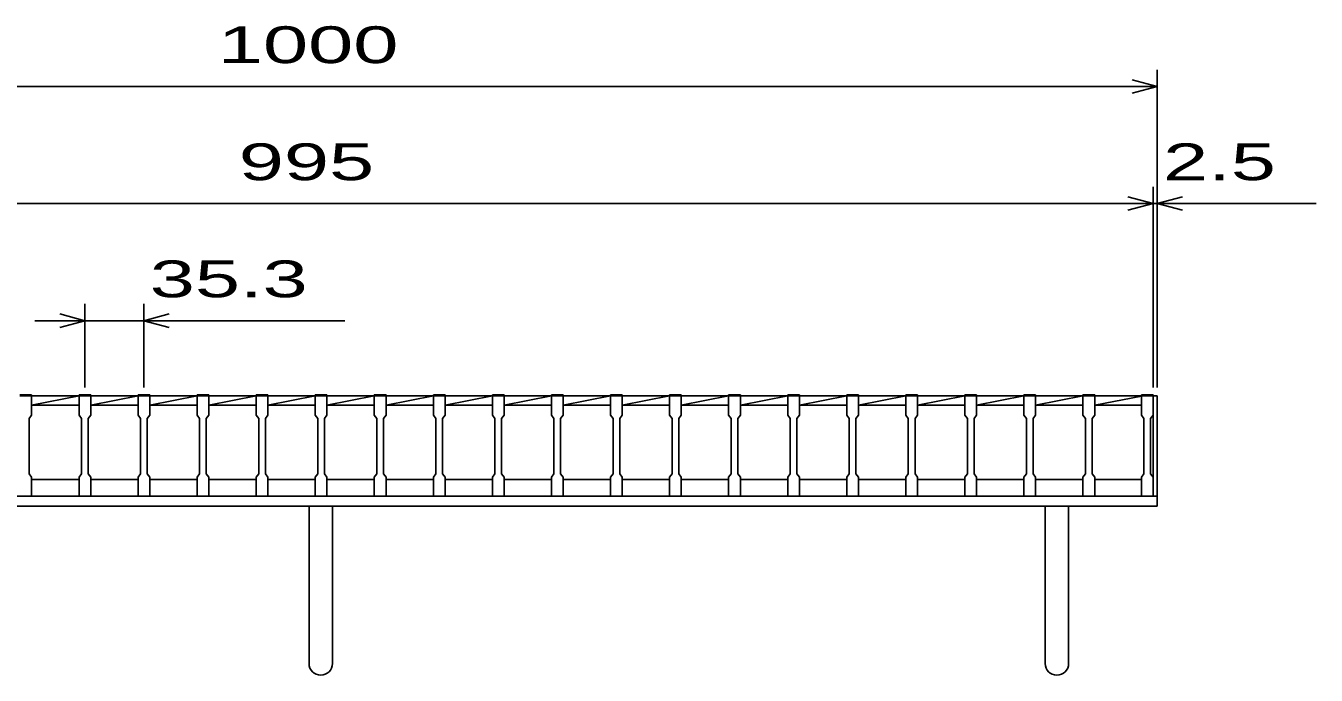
# Model space of a CAD drawing. Units: millimetres, scale not verified. Extents: x -1820 to 1731, y -1282 to 1054.
# Drawn here: x -1098 to -326, y -704 to -316 of the extents above; entities that cross this region are included whole.
import ezdxf
from ezdxf.enums import TextEntityAlignment as Align

# ---------------------------------------------------------------- set-up
doc = ezdxf.new("R2010")
doc.units = ezdxf.units.MM
doc.header["$LTSCALE"] = 10
for name, color, linetype, lineweight in [('16', 3, 'Continuous', 25), ('19', 6, 'Continuous', 25), ('22', 4, 'Continuous', 25)]:
    doc.layers.add(name, color=color, linetype=linetype, lineweight=lineweight)
doc.styles.add('ベクトル', font='')
doc.styles.get('ベクトル').set_extended_font_data('ベクトル')

msp = doc.modelspace()

# ---------------------------------------------------------------- linework, layer by layer
at = {"layer": '16'}
for p, q in [((-1101.3, -536.8), (-1094.3, -536.8)), ((-1094.3, -537.5), (-1101.3, -537.5)), ((-1094.3, -536.8), (-1094.3, -537.5)), ((-1094.3, -549), (-1094.3, -537.5)), ((-1094.3, -537.5), (-1066, -537.5)), ((-1094.3, -543), (-1066, -537.5)), ((-1066, -537.5), (-1066, -536.8)), ((-1066, -536.8), (-1059, -536.8)), ((-1066, -537.5), (-1066, -549)), ((-1059, -537.5), (-1066, -537.5)), ((-1059, -536.8), (-1059, -537.5)), ((-1059, -549), (-1059, -537.5)), ((-1059, -537.5), (-1030.7, -537.5)), ((-1059, -543), (-1030.7, -537.5)), ((-1030.7, -537.5), (-1030.7, -536.8)), ((-1030.7, -536.8), (-1023.7, -536.8)), ((-1030.7, -537.5), (-1030.7, -549)), ((-1023.7, -537.5), (-1030.7, -537.5)), ((-1023.7, -536.8), (-1023.7, -537.5)), ((-1023.7, -549), (-1023.7, -537.5)), ((-1023.7, -537.5), (-995.4, -537.5)), ((-1023.7, -543), (-995.4, -537.5)), ((-995.4, -537.5), (-995.4, -536.8)), ((-995.4, -536.8), (-988.4, -536.8)), ((-995.4, -537.5), (-995.4, -549)), ((-988.4, -537.5), (-995.4, -537.5)), ((-988.4, -536.8), (-988.4, -537.5)), ((-988.4, -549), (-988.4, -537.5)), ((-988.4, -537.5), (-960.1, -537.5)), ((-988.4, -543), (-960.1, -537.5)), ((-960.1, -537.5), (-960.1, -536.8)), ((-960.1, -536.8), (-953.1, -536.8)), ((-960.1, -537.5), (-960.1, -549)), ((-953.1, -537.5), (-960.1, -537.5)), ((-953.1, -536.8), (-953.1, -537.5)), ((-953.1, -549), (-953.1, -537.5)), ((-953.1, -537.5), (-924.8, -537.5)), ((-953.1, -543), (-924.8, -537.5)), ((-924.8, -537.5), (-924.8, -536.8)), ((-924.8, -536.8), (-917.8, -536.8)), ((-924.8, -537.5), (-924.8, -549)), ((-917.8, -537.5), (-924.8, -537.5)), ((-917.8, -536.8), (-917.8, -537.5)), ((-917.8, -549), (-917.8, -537.5)), ((-917.8, -537.5), (-889.5, -537.5)), ((-917.8, -543), (-889.5, -537.5)), ((-889.5, -537.5), (-889.5, -536.8)), ((-889.5, -536.8), (-882.5, -536.8)), ((-889.5, -537.5), (-889.5, -549)), ((-882.5, -537.5), (-889.5, -537.5)), ((-882.5, -536.8), (-882.5, -537.5)), ((-882.5, -549), (-882.5, -537.5)), ((-882.5, -537.5), (-854.2, -537.5)), ((-882.5, -543), (-854.2, -537.5)), ((-854.2, -537.5), (-854.2, -536.8)), ((-854.2, -536.8), (-847.2, -536.8)), ((-854.2, -537.5), (-854.2, -549)), ((-847.2, -537.5), (-854.2, -537.5)), ((-847.2, -536.8), (-847.2, -537.5)), ((-847.2, -549), (-847.2, -537.5)), ((-847.2, -537.5), (-818.9, -537.5)), ((-847.2, -543), (-818.9, -537.5)), ((-818.9, -537.5), (-818.9, -536.8)), ((-818.9, -536.8), (-811.9, -536.8)), ((-818.9, -537.5), (-818.9, -549)), ((-811.9, -537.5), (-818.9, -537.5)), ((-811.9, -536.8), (-811.9, -537.5)), ((-811.9, -549), (-811.9, -537.5)), ((-811.9, -537.5), (-783.6, -537.5)), ((-811.9, -543), (-783.6, -537.5)), ((-783.6, -537.5), (-783.6, -536.8)), ((-783.6, -536.8), (-776.6, -536.8)), ((-783.6, -537.5), (-783.6, -549)), ((-776.6, -537.5), (-783.6, -537.5)), ((-776.6, -536.8), (-776.6, -537.5)), ((-776.6, -549), (-776.6, -537.5)), ((-776.6, -537.5), (-748.3, -537.5)), ((-776.6, -543), (-748.3, -537.5)), ((-748.3, -537.5), (-748.3, -536.8)), ((-748.3, -536.8), (-741.3, -536.8)), ((-748.3, -537.5), (-748.3, -549)), ((-741.3, -537.5), (-748.3, -537.5)), ((-741.3, -536.8), (-741.3, -537.5)), ((-741.3, -549), (-741.3, -537.5)), ((-741.3, -537.5), (-713, -537.5)), ((-741.3, -543), (-713, -537.5)), ((-713, -537.5), (-713, -536.8)), ((-713, -536.8), (-706, -536.8)), ((-713, -537.5), (-713, -549)), ((-706, -537.5), (-713, -537.5)), ((-706, -536.8), (-706, -537.5)), ((-706, -549), (-706, -537.5)), ((-706, -537.5), (-677.7, -537.5)), ((-706, -543), (-677.7, -537.5)), ((-677.7, -537.5), (-677.7, -536.8)), ((-677.7, -536.8), (-670.7, -536.8)), ((-677.7, -537.5), (-677.7, -549)), ((-670.7, -537.5), (-677.7, -537.5)), ((-670.7, -536.8), (-670.7, -537.5)), ((-670.7, -549), (-670.7, -537.5)), ((-670.7, -537.5), (-642.4, -537.5)), ((-670.7, -543), (-642.4, -537.5)), ((-642.4, -537.5), (-642.4, -536.8)), ((-642.4, -536.8), (-635.4, -536.8)), ((-642.4, -537.5), (-642.4, -549)), ((-635.4, -537.5), (-642.4, -537.5)), ((-635.4, -536.8), (-635.4, -537.5)), ((-635.4, -549), (-635.4, -537.5)), ((-635.4, -537.5), (-607.1, -537.5)), ((-635.4, -543), (-607.1, -537.5)), ((-607.1, -537.5), (-607.1, -536.8)), ((-607.1, -536.8), (-600.1, -536.8)), ((-607.1, -537.5), (-607.1, -549)), ((-600.1, -537.5), (-607.1, -537.5)), ((-600.1, -536.8), (-600.1, -537.5)), ((-600.1, -549), (-600.1, -537.5)), ((-600.1, -537.5), (-571.8, -537.5)), ((-600.1, -543), (-571.8, -537.5)), ((-571.8, -537.5), (-571.8, -536.8)), ((-571.8, -536.8), (-564.8, -536.8)), ((-571.8, -537.5), (-571.8, -549)), ((-564.8, -537.5), (-571.8, -537.5)), ((-564.8, -536.8), (-564.8, -537.5)), ((-564.8, -549), (-564.8, -537.5)), ((-564.8, -537.5), (-536.5, -537.5)), ((-564.8, -543), (-536.5, -537.5)), ((-536.5, -537.5), (-536.5, -536.8)), ((-536.5, -536.8), (-529.5, -536.8)), ((-536.5, -537.5), (-536.5, -549)), ((-529.5, -537.5), (-536.5, -537.5)), ((-529.5, -536.8), (-529.5, -537.5)), ((-529.5, -549), (-529.5, -537.5)), ((-529.5, -537.5), (-501.2, -537.5)), ((-529.5, -543), (-501.2, -537.5)), ((-501.2, -537.5), (-501.2, -536.8)), ((-501.2, -536.8), (-494.2, -536.8)), ((-501.2, -537.5), (-501.2, -549)), ((-494.2, -537.5), (-501.2, -537.5)), ((-494.2, -536.8), (-494.2, -537.5)), ((-494.2, -549), (-494.2, -537.5)), ((-494.2, -537.5), (-465.9, -537.5)), ((-494.2, -543), (-465.9, -537.5)), ((-465.9, -537.5), (-465.9, -536.8)), ((-465.9, -536.8), (-458.9, -536.8)), ((-465.9, -537.5), (-465.9, -549)), ((-458.9, -537.5), (-465.9, -537.5)), ((-458.9, -536.8), (-458.9, -537.5)), ((-458.9, -549), (-458.9, -537.5)), ((-458.9, -537.5), (-431, -537.5)), ((-458.9, -543), (-431, -537.58)), ((-431, -537.5), (-431, -536.8)), ((-431, -536.8), (-424, -536.8)), ((-431, -537.5), (-431, -549)), ((-424, -537.5), (-431, -537.5)), ((-424, -536.8), (-424, -537.5)), ((-424, -549), (-424, -537.5)), ((-424, -587.5), (-424, -537.5)), ((-1094.3, -543), (-1066, -543)), ((-1059, -543), (-1030.7, -543)), ((-1023.7, -543), (-995.4, -543)), ((-988.4, -543), (-960.1, -543)), ((-953.1, -543), (-924.8, -543)), ((-917.8, -543), (-889.5, -543)), ((-882.5, -543), (-854.2, -543)), ((-847.2, -543), (-818.9, -543)), ((-811.9, -543), (-783.6, -543)), ((-776.6, -543), (-748.3, -543)), ((-741.3, -543), (-713, -543)), ((-706, -543), (-677.7, -543)), ((-670.7, -543), (-642.4, -543)), ((-635.4, -543), (-607.1, -543)), ((-600.1, -543), (-571.8, -543)), ((-564.8, -543), (-536.5, -543)), ((-529.5, -543), (-501.2, -543)), ((-494.2, -543), (-465.9, -543)), ((-458.9, -543), (-431, -543)), ((-1095.8, -551), (-1094.3, -549)), ((-1095.8, -584), (-1095.8, -551)), ((-1066, -549), (-1064.5, -551)), ((-1064.5, -551), (-1064.5, -584)), ((-1060.5, -551), (-1059, -549)), ((-1060.5, -584), (-1060.5, -551)), ((-1030.7, -549), (-1029.2, -551)), ((-1029.2, -551), (-1029.2, -584)), ((-1025.2, -551), (-1023.7, -549)), ((-1025.2, -584), (-1025.2, -551)), ((-995.4, -549), (-993.9, -551)), ((-993.9, -551), (-993.9, -584)), ((-989.9, -551), (-988.4, -549)), ((-989.9, -584), (-989.9, -551)), ((-960.1, -549), (-958.6, -551)), ((-958.6, -551), (-958.6, -584)), ((-954.6, -551), (-953.1, -549)), ((-954.6, -584), (-954.6, -551)), ((-924.8, -549), (-923.3, -551)), ((-923.3, -551), (-923.3, -584)), ((-919.3, -551), (-917.8, -549)), ((-919.3, -584), (-919.3, -551)), ((-889.5, -549), (-888, -551)), ((-888, -551), (-888, -584)), ((-884, -551), (-882.5, -549)), ((-884, -584), (-884, -551)), ((-854.2, -549), (-852.7, -551)), ((-852.7, -551), (-852.7, -584)), ((-848.7, -551), (-847.2, -549)), ((-848.7, -584), (-848.7, -551)), ((-818.9, -549), (-817.4, -551)), ((-817.4, -551), (-817.4, -584)), ((-813.4, -551), (-811.9, -549)), ((-813.4, -584), (-813.4, -551)), ((-783.6, -549), (-782.1, -551)), ((-782.1, -551), (-782.1, -584)), ((-778.1, -551), (-776.6, -549)), ((-778.1, -584), (-778.1, -551)), ((-748.3, -549), (-746.8, -551)), ((-746.8, -551), (-746.8, -584)), ((-742.8, -551), (-741.3, -549)), ((-742.8, -584), (-742.8, -551)), ((-713, -549), (-711.5, -551)), ((-711.5, -551), (-711.5, -584)), ((-707.5, -551), (-706, -549)), ((-707.5, -584), (-707.5, -551)), ((-677.7, -549), (-676.2, -551)), ((-676.2, -551), (-676.2, -584)), ((-672.2, -551), (-670.7, -549)), ((-672.2, -584), (-672.2, -551)), ((-642.4, -549), (-640.9, -551)), ((-640.9, -551), (-640.9, -584)), ((-636.9, -551), (-635.4, -549)), ((-636.9, -584), (-636.9, -551)), ((-607.1, -549), (-605.6, -551)), ((-605.6, -551), (-605.6, -584)), ((-601.6, -551), (-600.1, -549)), ((-601.6, -584), (-601.6, -551)), ((-571.8, -549), (-570.3, -551)), ((-570.3, -551), (-570.3, -584)), ((-566.3, -551), (-564.8, -549)), ((-566.3, -584), (-566.3, -551)), ((-536.5, -549), (-535, -551)), ((-535, -551), (-535, -584)), ((-531, -551), (-529.5, -549)), ((-531, -584), (-531, -551)), ((-501.2, -549), (-499.7, -551)), ((-499.7, -551), (-499.7, -584)), ((-495.7, -551), (-494.2, -549)), ((-495.7, -584), (-495.7, -551)), ((-465.9, -549), (-464.4, -551)), ((-464.4, -551), (-464.4, -584)), ((-460.4, -551), (-458.9, -549)), ((-460.4, -584), (-460.4, -551)), ((-431, -549), (-429.5, -551)), ((-429.5, -551), (-429.5, -584)), ((-425.5, -551), (-424, -549)), ((-425.5, -584), (-425.5, -551)), ((-1094.3, -586), (-1095.8, -584)), ((-1094.3, -597.5), (-1094.3, -586)), ((-1064.5, -584), (-1066, -586)), ((-1066, -586), (-1066, -597.5)), ((-1059, -586), (-1060.5, -584)), ((-1059, -597.5), (-1059, -586)), ((-1029.2, -584), (-1030.7, -586)), ((-1030.7, -586), (-1030.7, -597.5)), ((-1023.7, -586), (-1025.2, -584)), ((-1023.7, -597.5), (-1023.7, -586)), ((-993.9, -584), (-995.4, -586)), ((-995.4, -586), (-995.4, -597.5)), ((-988.4, -586), (-989.9, -584)), ((-988.4, -597.5), (-988.4, -586)), ((-958.6, -584), (-960.1, -586)), ((-960.1, -586), (-960.1, -597.5)), ((-953.1, -586), (-954.6, -584)), ((-953.1, -597.5), (-953.1, -586)), ((-923.3, -584), (-924.8, -586)), ((-924.8, -586), (-924.8, -597.5)), ((-917.8, -586), (-919.3, -584)), ((-917.8, -597.5), (-917.8, -586)), ((-888, -584), (-889.5, -586)), ((-889.5, -586), (-889.5, -597.5)), ((-882.5, -586), (-884, -584)), ((-882.5, -597.5), (-882.5, -586)), ((-852.7, -584), (-854.2, -586)), ((-854.2, -586), (-854.2, -597.5)), ((-847.2, -586), (-848.7, -584)), ((-847.2, -597.5), (-847.2, -586)), ((-817.4, -584), (-818.9, -586)), ((-818.9, -586), (-818.9, -597.5)), ((-811.9, -586), (-813.4, -584)), ((-811.9, -597.5), (-811.9, -586)), ((-782.1, -584), (-783.6, -586)), ((-783.6, -586), (-783.6, -597.5)), ((-776.6, -586), (-778.1, -584)), ((-776.6, -597.5), (-776.6, -586)), ((-746.8, -584), (-748.3, -586)), ((-748.3, -586), (-748.3, -597.5)), ((-741.3, -586), (-742.8, -584)), ((-741.3, -597.5), (-741.3, -586)), ((-711.5, -584), (-713, -586)), ((-713, -586), (-713, -597.5)), ((-706, -586), (-707.5, -584)), ((-706, -597.5), (-706, -586)), ((-676.2, -584), (-677.7, -586)), ((-677.7, -586), (-677.7, -597.5)), ((-670.7, -586), (-672.2, -584)), ((-670.7, -597.5), (-670.7, -586)), ((-640.9, -584), (-642.4, -586)), ((-642.4, -586), (-642.4, -597.5)), ((-635.4, -586), (-636.9, -584)), ((-635.4, -597.5), (-635.4, -586)), ((-605.6, -584), (-607.1, -586)), ((-607.1, -586), (-607.1, -597.5)), ((-600.1, -586), (-601.6, -584)), ((-600.1, -597.5), (-600.1, -586)), ((-570.3, -584), (-571.8, -586)), ((-571.8, -586), (-571.8, -597.5)), ((-564.8, -586), (-566.3, -584)), ((-564.8, -597.5), (-564.8, -586)), ((-535, -584), (-536.5, -586)), ((-536.5, -586), (-536.5, -597.5)), ((-529.5, -586), (-531, -584)), ((-529.5, -597.5), (-529.5, -586)), ((-499.7, -584), (-501.2, -586)), ((-501.2, -586), (-501.2, -597.5)), ((-494.2, -586), (-495.7, -584)), ((-494.2, -597.5), (-494.2, -586)), ((-464.4, -584), (-465.9, -586)), ((-465.9, -586), (-465.9, -597.5)), ((-458.9, -586), (-460.4, -584)), ((-458.9, -597.5), (-458.9, -586)), ((-429.5, -584), (-431, -586)), ((-431, -586), (-431, -597.5)), ((-424, -586), (-425.5, -584)), ((-424, -597.5), (-424, -586)), ((-1094.3, -587.5), (-1066, -587.5)), ((-1059, -587.5), (-1030.7, -587.5)), ((-1023.7, -587.5), (-995.4, -587.5)), ((-988.4, -587.5), (-960.1, -587.5)), ((-953.1, -587.5), (-924.8, -587.5)), ((-917.8, -587.5), (-889.5, -587.5)), ((-882.5, -587.5), (-854.2, -587.5)), ((-847.2, -587.5), (-818.9, -587.5)), ((-811.9, -587.5), (-783.6, -587.5)), ((-776.6, -587.5), (-748.3, -587.5)), ((-741.3, -587.5), (-713, -587.5)), ((-706, -587.5), (-677.7, -587.5)), ((-670.7, -587.5), (-642.4, -587.5)), ((-635.4, -587.5), (-607.1, -587.5)), ((-600.1, -587.5), (-571.8, -587.5)), ((-564.8, -587.5), (-536.5, -587.5)), ((-529.5, -587.5), (-501.2, -587.5)), ((-494.2, -587.5), (-465.9, -587.5)), ((-458.9, -587.5), (-431, -587.5)), ((-1101.3, -597.5), (-1094.3, -597.5)), ((-1066, -597.5), (-1059, -597.5)), ((-1030.7, -597.5), (-1023.7, -597.5)), ((-995.4, -597.5), (-988.4, -597.5)), ((-960.1, -597.5), (-953.1, -597.5)), ((-924.8, -597.5), (-917.8, -597.5)), ((-889.5, -597.5), (-882.5, -597.5)), ((-854.2, -597.5), (-847.2, -597.5)), ((-818.9, -597.5), (-811.9, -597.5)), ((-783.6, -597.5), (-776.6, -597.5)), ((-748.3, -597.5), (-741.3, -597.5)), ((-713, -597.5), (-706, -597.5)), ((-677.7, -597.5), (-670.7, -597.5)), ((-642.4, -597.5), (-635.4, -597.5)), ((-607.1, -597.5), (-600.1, -597.5)), ((-571.8, -597.5), (-564.8, -597.5)), ((-536.5, -597.5), (-529.5, -597.5)), ((-501.2, -597.5), (-494.2, -597.5)), ((-465.9, -597.5), (-458.9, -597.5)), ((-431, -597.5), (-424, -597.5))]:
    msp.add_line(p, q, dxfattribs=at)
at = {"layer": '19'}
for p, q in [((-424, -537.5), (-421.5, -537.5)), ((-421.5, -537.5), (-421.5, -597.5)), ((-1421.5, -597.5), (-421.5, -597.5)), ((-421.5, -597.5), (-421.5, -603.5)), ((-421.5, -603.5), (-1421.5, -603.5)), ((-928.5, -603.5), (-928.5, -697.5)), ((-914.5, -697.5), (-914.5, -603.5)), ((-488.5, -603.5), (-488.5, -697.5)), ((-474.5, -697.5), (-474.5, -603.5))]:
    msp.add_line(p, q, dxfattribs=at)
for centre in [(-921.5, -697.5), (-481.5, -697.5)]:
    msp.add_arc(centre, 7, 180, 0, dxfattribs=at)
at = {"layer": '22'}
for p, q in [((-421.5, -532.5), (-421.5, -342.5)), ((-1421.5, -352.5), (-421.5, -352.5)), ((-421.5, -352.5), (-436.5, -348.5)), ((-436.5, -356.5), (-421.5, -352.5)), ((-424, -532.5), (-424, -412.5)), ((-421.5, -532.5), (-421.5, -412.5)), ((-1419, -422.5), (-424, -422.5)), ((-424, -422.5), (-439, -418.5)), ((-439, -426.5), (-424, -422.5)), ((-424, -422.5), (-421.5, -422.5)), ((-421.5, -422.5), (-406.5, -418.5)), ((-406.5, -426.5), (-421.5, -422.5)), ((-421.5, -422.5), (-326.5, -422.5)), ((-1062.5, -532.5), (-1062.5, -482.5)), ((-1027.2, -482.5), (-1027.2, -532.5)), ((-1062.5, -492.5), (-1092.5, -492.5)), ((-1062.5, -492.5), (-1077.5, -488.5)), ((-1077.5, -496.5), (-1062.5, -492.5)), ((-1062.5, -492.5), (-1027.2, -492.5)), ((-1027.2, -492.5), (-1012.2, -488.5)), ((-1012.2, -496.5), (-1027.2, -492.5)), ((-1027.2, -492.5), (-907.2, -492.5))]:
    msp.add_line(p, q, dxfattribs=at)

# ---------------------------------------------------------------- texts
at = {"layer": '22', "color": 2, "style": 'ベクトル', "width": 1.65}
for s, p in [(' 1000 ', (-996.5, -327.5)), (' 995 ', (-984, -397.5)), (' 2.5 ', (-431.5, -397.5)), (' 35.3 ', (-1037.2, -467.5))]:
    msp.add_text(s, height=21.99, dxfattribs=at).set_placement(p, align=Align.MIDDLE_LEFT)

doc.saveas('drawing.dxf')
